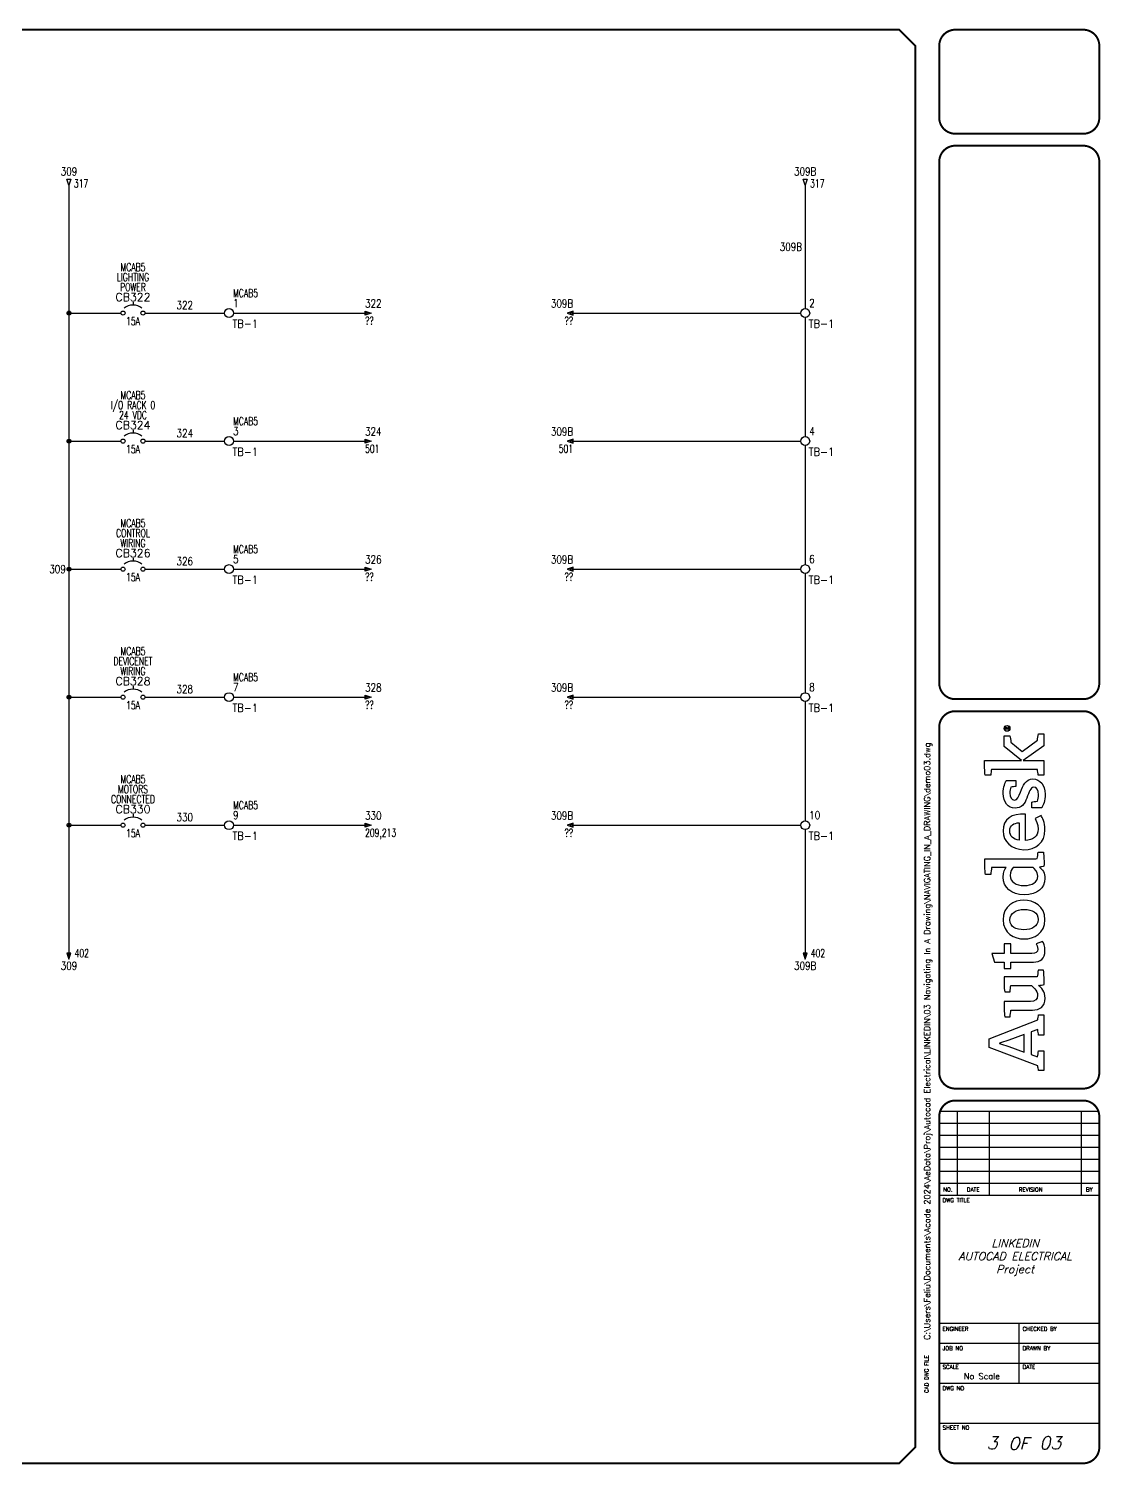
# Model space of a CAD drawing. Header units: inches. Extents: x 0 to 33.5, y 0 to 22.4.
# Drawn here: x 16.75 to 33.48, y 0.02 to 22.44 of the extents above; entities that cross this region are included whole.
import ezdxf
from ezdxf.enums import TextEntityAlignment as Align

# ---------------------------------------------------------------- set-up
doc = ezdxf.new("R2010")
doc.units = ezdxf.units.IN
doc.header["$MEASUREMENT"] = 0
for name, color, linetype in [('BLK_14AWG', 252, 'Continuous'), ('DESC', 150, 'Continuous'), ('LAYER_1', 160, 'Continuous'), ('LOC', 8, 'Continuous'), ('MISC', 7, 'Continuous'), ('RED_18AWG', 1, 'Continuous'), ('SYMS', 7, 'Continuous'), ('TAGS', 150, 'Continuous'), ('TERMS', 123, 'Continuous'), ('TITLE', 7, 'Continuous'), ('WHT_16AWG', 7, 'Continuous'), ('WIRENO', 72, 'Continuous'), ('WIREREF', 52, 'Continuous'), ('XREF', 7, 'Continuous')]:
    doc.layers.add(name, color=color, linetype=linetype)
doc.styles.add('ITALIC', font='ITALIC')
doc.styles.add('SIMPLEX', font='SIMPLEX')
doc.styles.add('WD', font='romans.shx')

# ---------------------------------------------------------------- blocks, each defined once
blk = doc.blocks.new('WDDOT')
for radius in [0.03, 0.0187, 0.00929]:
    blk.add_circle((0, 0), radius)
blk = doc.blocks.new('HA1D2')
blk.add_lwpolyline([(0, 0.094), (0.031, 0.094), (0, 0), (-0.031, 0.094), (0, 0.094)])
at = {"style": 'WD', "width": 0.8, "flags": 8}
blk.add_attdef('WIRENO', text='', height=0.125, dxfattribs=at).set_placement((0, 0.15), align=Align.CENTER)
at = {"style": 'WD', "flags": 1}
for tag, p in [('X8TERM01', (0, 0)), ('SIGCODE', (0.026, 0.066))]:
    blk.add_attdef(tag, p, '', height=0.01, dxfattribs=at)
at = {"style": 'WD', "width": 0.7}
for tag, p in [('XREF', (0.077, -0.037)), ('DESC1', (0.077, -0.206))]:
    blk.add_attdef(tag, p, '', height=0.125, dxfattribs=at)
blk = doc.blocks.new('HA1S1')
for points in [[(0, 0), (0, 0.031), (0.094, 0), (0, -0.031), (0, 0)], [(0.011, 0.016), (0.011, -0.016), (0.058, 0), (0.011, 0.016)]]:
    blk.add_lwpolyline(points)
at = {"style": 'WD', "flags": 1}
for tag, p in [('SIGCODE', (-0.02, 0.047)), ('X4TERM01', (0, 0))]:
    blk.add_attdef(tag, p, '', height=0.01, dxfattribs=at)
at = {"style": 'WD', "width": 0.8, "flags": 8}
blk.add_attdef('WIRENO', (0, 0.087), '', height=0.125, dxfattribs=at)
at = {"style": 'WD', "width": 0.7}
for tag, p in [('XREF', (0, -0.181)), ('DESC1', (0, -0.356))]:
    blk.add_attdef(tag, p, '', height=0.125, dxfattribs=at)
blk = doc.blocks.new('HA1S3')
for points in [[(0, 0), (0, 0.031), (-0.094, 0), (0, -0.031), (0, 0)], [(-0.011, -0.016), (-0.011, 0.016), (-0.058, 0), (-0.011, -0.016)]]:
    blk.add_lwpolyline(points)
at = {"style": 'WD', "width": 0.8, "flags": 8}
blk.add_attdef('WIRENO', text='', height=0.125, dxfattribs=at).set_placement((0, 0.087), align=Align.RIGHT)
at = {"style": 'WD', "flags": 1}
blk.add_attdef('SIGCODE', text='', height=0.01, dxfattribs=at).set_placement((-0.02, 0.047), align=Align.RIGHT)
blk.add_attdef('X1TERM01', (0, 0), '', height=0.01, dxfattribs=at)
at = {"style": 'WD', "width": 0.7}
for tag, p in [('XREF', (0, -0.181)), ('DESC1', (0, -0.356))]:
    blk.add_attdef(tag, text='', height=0.125, dxfattribs=at).set_placement(p, align=Align.RIGHT)
blk = doc.blocks.new('HCB1')
blk.add_line((0, 0.173), (0, 0.126))
for centre in [(-0.155, 0), (0.155, 0)]:
    blk.add_circle(centre, 0.0322)
blk.add_arc((0, -0.109), 0.234, 53.1301, 126.8699)
at = {"style": 'WD', "width": 0.7}
for tag, p in [('INST', (0, 0.826)), ('LOC', (0, 0.656)), ('DESC1', (0, 0.5)), ('DESC2', (0, 0.344)), ('RATING1', (0, -0.188)), ('XREF', (0, -0.344))]:
    blk.add_attdef(tag, text='', height=0.125, dxfattribs=at).set_placement(p, align=Align.CENTER)
at = {"style": 'WD'}
blk.add_attdef('TAG1', text='', height=0.125, dxfattribs=at).set_placement((0, 0.188), align=Align.CENTER)
for tag, p in [('X2LINK', (0, 0.219)), ('X8LINK', (0, 0))]:
    blk.add_attdef(tag, p, '', height=0.01, dxfattribs=at)
for tag, p, flags in [('X4TERM01', (-0.188, 0), 1), ('X1TERM02', (0.188, 0), 1), ('FAMILY', (0.205, 0.152), 9)]:
    blk.add_attdef(tag, p, '', height=0.01, dxfattribs=dict(at, flags=flags))
at = {"linetype": 'Continuous', "style": 'WD', "flags": 9}
for tag, p in [('ASSYCODE', (0.219, 0.062)), ('MFG', (0.228, 0.089)), ('CAT', (0.23, 0.108))]:
    blk.add_attdef(tag, text='', height=0.01, dxfattribs=at).set_placement(p, align=Align.CENTER)
at = {"linetype": 'Continuous', "style": 'WD', "flags": 8}
blk.add_attdef('TERM01', text='', height=0.125, dxfattribs=at).set_placement((-0.25, -0.031), align=Align.TOP_RIGHT)
blk.add_attdef('TERM02', text='', height=0.125, dxfattribs=at).set_placement((0.25, -0.031), align=Align.TOP_LEFT)
blk = doc.blocks.new('HT0002')
blk.add_circle((0, 0), 0.0699)
at = {"style": 'WD', "width": 0.7}
for tag, p in [('INST', (0.062, 0.42)), ('LOC', (0.062, 0.25))]:
    blk.add_attdef(tag, p, '', height=0.125, dxfattribs=at)
at = {"style": 'WD', "flags": 1}
for tag, p, height in [('X4TERM01', (-0.07, 0), 0.01), ('X4TERMDESC01', (-0.055, -0.023), 0.025), ('X2TERMDESC01', (-0.006, 0.029), 0.025), ('X2TERM01', (0, 0.07), 0.01), ('X2PIN01', (0.033, 0.084), 0.025), ('X1TERMDESC01', (0.039, 0.007), 0.025), ('X1TERM01', (0.07, 0), 0.01), ('X1PIN01', (0.087, 0.016), 0.025), ('X4PIN01', (-0.114, -0.038), 0.025), ('X8TERM01', (0, -0.07), 0.01), ('X8TERMDESC01', (0, -0.054), 0.025), ('X8PIN01', (0.026, -0.096), 0.025), ('LINKTERM', (0.095, -0.072), 0.025), ('STRIPSEQ', (0.29, -0.074), 0.025)]:
    blk.add_attdef(tag, p, '', height=height, dxfattribs=at)
at = {"linetype": 'Continuous', "style": 'WD'}
for tag, p, height, width, flags in [('TERM01', (0.062, 0.094), 0.125, 0.8, 8), ('TAGSTRIP', (0.053, -0.229), 0.125, 0.9, 8), ('CAT', (0.213, -0.406), 0.109, 0.8, 1)]:
    blk.add_attdef(tag, p, '', height=height, dxfattribs=dict(at, width=width, flags=flags))
at = {"linetype": 'Continuous', "style": 'WD', "width": 0.8, "flags": 1}
blk.add_attdef('MFG', text='', height=0.109, dxfattribs=at).set_placement((0.088, -0.406), align=Align.RIGHT)
at = {"style": 'WD', "width": 0.7, "flags": 1}
blk.add_attdef('ASSYCODE', (0.062, -0.281), '', height=0.01, dxfattribs=at)
blk = doc.blocks.new('AI9-BLK2')
at = {"layer": 'LAYER_1', "color": 7}
blk.add_circle((0, 0), 2.03, dxfattribs=at)
blk.add_open_spline([(1.73, 0), (1.73, -1.02), (0.99, -1.75), (-0.01, -1.75), (-0.99, -1.75), (-1.73, -1.02), (-1.73, 0), (-1.73, 1.01), (-0.99, 1.75), (-0.01, 1.75), (0.99, 1.75), (1.73, 1.01), (1.73, 0)], degree=3, knots=[0, 0, 0, 0, 1, 1, 1, 2, 2, 2, 3, 3, 3, 4, 4, 4, 4], dxfattribs=at)
blk = doc.blocks.new('AI9-BLK1')
at = {"layer": 'LAYER_1', "color": 7}
for points, knots in [([(0.67, -1.05), (0.67, -1.05), (0.18, -0.36), (0.18, -0.36), (0.09, -0.24), (0.03, -0.15), (-0.06, -0.08), (0.29, -0.04), (0.5, 0.15), (0.5, 0.46), (0.5, 0.77), (0.28, 1.05), (-0.15, 1.05), (-0.15, 1.05), (-0.84, 1.05), (-0.84, 1.05), (-0.84, 1.05), (-0.84, -1.05), (-0.84, -1.05), (-0.84, -1.05), (-0.54, -1.05), (-0.54, -1.05), (-0.54, -1.05), (-0.54, -0.11), (-0.54, -0.11), (-0.37, -0.11), (-0.31, -0.16), (-0.2, -0.31), (-0.2, -0.31), (0.3, -1.05), (0.3, -1.05), (0.3, -1.05), (0.67, -1.05), (0.67, -1.05)], [0, 0, 0, 0, 1, 1, 1, 2, 2, 2, 3, 3, 3, 4, 4, 4, 5, 5, 5, 6, 6, 6, 7, 7, 7, 8, 8, 8, 9, 9, 9, 10, 10, 10, 11, 11, 11, 11]), ([(0.17, 0.46), (0.17, 0.16), (-0.08, 0.13), (-0.32, 0.13), (-0.32, 0.13), (-0.54, 0.13), (-0.54, 0.13), (-0.54, 0.13), (-0.54, 0.79), (-0.54, 0.79), (-0.54, 0.79), (-0.22, 0.79), (-0.22, 0.79), (0.06, 0.79), (0.17, 0.66), (0.17, 0.46)], [0, 0, 0, 0, 1, 1, 1, 2, 2, 2, 3, 3, 3, 4, 4, 4, 5, 5, 5, 5])]:
    blk.add_open_spline(points, degree=3, knots=knots, dxfattribs=at)
blk = doc.blocks.new('LOGO')
for points, knots in [([(147.12, 4.68), (147.07, 5.37), (147.05, 6.12), (147.05, 6.92), (147.05, 6.92), (147.05, 41.08), (147.05, 41.08), (143.39, 41.25), (139.27, 41.02), (136.06, 40.68), (136.06, 40.68), (136.06, 36.96), (136.06, 36.96), (137.72, 36.84), (139.61, 36.61), (140.98, 36.38), (140.98, 36.38), (140.99, 36.38), (140.99, 36.38), (140.99, 36.38), (140.99, 26.2), (140.99, 26.2), (139.96, 27.06), (137.95, 28.38), (134.29, 28.38), (127.26, 28.38), (121.99, 22.6), (121.99, 13.79), (121.99, 4.52), (126.57, -0.69), (133.38, -0.69), (137.1, -0.69), (139.61, 1.09), (141.27, 3.09), (141.33, 2.12), (141.61, 0.63), (141.84, 0), (145.22, -0.17), (148.71, 0.06), (151.68, 0.4), (151.68, 0.4), (151.68, 4.12), (151.68, 4.12), (150.22, 4.23), (148.43, 4.45), (147.12, 4.68)], [0, 0, 0, 0, 1, 1, 1, 2, 2, 2, 3, 3, 3, 4, 4, 4, 5, 5, 5, 6, 6, 6, 7, 7, 7, 8, 8, 8, 9, 9, 9, 10, 10, 10, 11, 11, 11, 12, 12, 12, 13, 13, 13, 14, 14, 14, 15, 15, 15, 15]), ([(229.37, 4.57), (229.37, 4.57), (221.51, 15.23), (221.51, 15.23), (221.51, 15.23), (227.98, 23.01), (227.98, 23.01), (229.35, 23.12), (231.27, 23.34), (232.41, 23.63), (232.41, 23.63), (232.41, 27.69), (232.41, 27.69), (232.41, 27.69), (225.02, 27.69), (225.02, 27.69), (225.02, 27.69), (215.2, 15.61), (215.2, 15.61), (215.2, 15.61), (215.2, 41.19), (215.2, 41.19), (211.84, 41.34), (208.17, 41.17), (205.13, 40.88), (205.13, 40.88), (205.13, 36.94), (205.13, 36.94), (206.54, 36.82), (208.02, 36.64), (209.13, 36.45), (209.13, 36.45), (209.13, 4.51), (209.13, 4.51), (207.75, 4.41), (206.35, 4.21), (205.07, 3.95), (205.07, 3.95), (205.07, 0), (205.07, 0), (205.07, 0), (215.2, 0), (215.2, 0), (215.2, 0), (215.2, 14.46), (215.2, 14.46), (215.2, 14.46), (225.55, 0), (225.55, 0), (225.55, 0), (233.71, 0), (233.71, 0), (233.71, 0), (233.71, 3.82), (233.71, 3.82), (232.17, 4.17), (230.63, 4.4), (229.37, 4.57)], [0, 0, 0, 0, 1, 1, 1, 2, 2, 2, 3, 3, 3, 4, 4, 4, 5, 5, 5, 6, 6, 6, 7, 7, 7, 8, 8, 8, 9, 9, 9, 10, 10, 10, 11, 11, 11, 12, 12, 12, 13, 13, 13, 14, 14, 14, 15, 15, 15, 16, 16, 16, 17, 17, 17, 18, 18, 18, 19, 19, 19, 19]), ([(35.2, 4.35), (35.2, 4.35), (22.07, 38.1), (22.07, 38.1), (22.07, 38.1), (16.08, 38.1), (16.08, 38.1), (16.08, 38.1), (3.2, 4.35), (3.2, 4.35), (2.17, 4.23), (0.92, 4), (0, 3.72), (0, 3.72), (0, 0), (0, 0), (0, 0), (13.72, 0), (13.72, 0), (13.72, 0), (13.72, 3.72), (13.72, 3.72), (12.41, 4), (10.86, 4.29), (9.49, 4.4), (9.49, 4.4), (11.09, 8.81), (11.09, 8.81), (11.09, 8.81), (26.77, 8.81), (26.77, 8.81), (26.77, 8.81), (28.39, 4.35), (28.39, 4.35), (27.02, 4.23), (25.77, 4), (24.51, 3.72), (24.51, 3.72), (24.51, 0), (24.51, 0), (24.51, 0), (38.69, 0), (38.69, 0), (38.69, 0), (38.69, 3.72), (38.69, 3.72), (37.89, 3.95), (36, 4.35), (35.2, 4.35)], [0, 0, 0, 0, 1, 1, 1, 2, 2, 2, 3, 3, 3, 4, 4, 4, 5, 5, 5, 6, 6, 6, 7, 7, 7, 8, 8, 8, 9, 9, 9, 10, 10, 10, 11, 11, 11, 12, 12, 12, 13, 13, 13, 14, 14, 14, 15, 15, 15, 16, 16, 16, 16]), ([(12.84, 13.84), (12.84, 13.84), (16.64, 24.31), (16.64, 24.31), (17.79, 27.46), (18.19, 28.83), (18.82, 30.89), (18.82, 30.89), (18.93, 30.89), (18.93, 30.89), (19.56, 28.89), (19.96, 27.52), (21.1, 24.31), (21.1, 24.31), (24.91, 13.84), (24.91, 13.84), (24.91, 13.84), (12.84, 13.84), (12.84, 13.84)], [0, 0, 0, 0, 1, 1, 1, 2, 2, 2, 3, 3, 3, 4, 4, 4, 5, 5, 5, 6, 6, 6, 6]), ([(70.82, 23.06), (70.82, 23.06), (70.82, 27.69), (70.82, 27.69), (70.82, 27.69), (75.28, 27.69), (75.28, 27.69), (75.28, 27.69), (75.28, 34.33), (75.28, 34.33), (75.28, 34.33), (81.35, 36.24), (81.35, 36.24), (81.35, 36.24), (81.35, 27.69), (81.35, 27.69), (81.35, 27.69), (88.04, 27.69), (88.04, 27.69), (88.04, 27.69), (88.04, 23.06), (88.04, 23.06), (88.04, 23.06), (81.35, 23.06), (81.35, 23.06), (81.35, 23.06), (81.35, 8.35), (81.35, 8.35), (81.35, 5.61), (82.09, 4.35), (84.32, 4.35), (85.98, 4.35), (87.47, 5.15), (87.98, 5.49), (87.98, 5.49), (89.7, 0.92), (89.7, 0.92), (88.67, 0.34), (86.5, -0.69), (83.24, -0.69), (77.57, -0.69), (75.28, 2.4), (75.28, 7.38), (75.28, 7.38), (75.28, 23.06), (75.28, 23.06), (75.28, 23.06), (70.82, 23.06), (70.82, 23.06)], [0, 0, 0, 0, 1, 1, 1, 2, 2, 2, 3, 3, 3, 4, 4, 4, 5, 5, 5, 6, 6, 6, 7, 7, 7, 8, 8, 8, 9, 9, 9, 10, 10, 10, 11, 11, 11, 12, 12, 12, 13, 13, 13, 14, 14, 14, 15, 15, 15, 16, 16, 16, 16]), ([(59.65, -0.06), (59.48, 0.63), (59.2, 2.57), (59.14, 3.83), (57.76, 2), (54.9, -0.74), (50.21, -0.74), (44.21, -0.74), (41.98, 3.15), (41.98, 8.07), (41.98, 8.07), (41.98, 22.94), (41.98, 22.94), (40.6, 23.17), (38.77, 23.4), (37.34, 23.51), (37.34, 23.51), (37.34, 27.29), (37.34, 27.29), (40.32, 27.57), (44.38, 27.8), (48.04, 27.63), (48.04, 27.63), (48.04, 9.33), (48.04, 9.33), (48.04, 6.24), (49.13, 4.46), (52.27, 4.46), (55.76, 4.46), (58.39, 7.89), (58.97, 8.64), (58.97, 8.64), (58.97, 23), (58.97, 23), (57.76, 23.17), (56.05, 23.4), (54.62, 23.51), (54.62, 23.51), (54.62, 27.29), (54.62, 27.29), (57.59, 27.69), (61.54, 27.8), (65.03, 27.69), (65.03, 27.69), (65.03, 4.63), (65.03, 4.63), (66.35, 4.4), (68.12, 4.18), (69.61, 4.06), (69.61, 4.06), (69.61, 0.34), (69.61, 0.34), (66.69, 0), (62.97, -0.23), (59.65, -0.06)], [0, 0, 0, 0, 1, 1, 1, 2, 2, 2, 3, 3, 3, 4, 4, 4, 5, 5, 5, 6, 6, 6, 7, 7, 7, 8, 8, 8, 9, 9, 9, 10, 10, 10, 11, 11, 11, 12, 12, 12, 13, 13, 13, 14, 14, 14, 15, 15, 15, 16, 16, 16, 17, 17, 17, 18, 18, 18, 18]), ([(104.75, -0.69), (95.2, -0.69), (91.36, 6.98), (91.36, 13.79), (91.36, 20.6), (95.08, 28.38), (104.64, 28.38), (114.13, 28.38), (118.31, 20.77), (118.31, 13.96), (118.31, 7.21), (114.25, -0.69), (104.75, -0.69)], [0, 0, 0, 0, 1, 1, 1, 2, 2, 2, 3, 3, 3, 4, 4, 4, 4]), ([(104.52, 23.63), (99.6, 23.63), (97.77, 19.45), (97.77, 13.96), (97.77, 8.47), (99.89, 4.12), (104.81, 4.12), (109.78, 4.12), (111.84, 8.24), (111.84, 13.79), (111.84, 19.28), (109.5, 23.63), (104.52, 23.63)], [0, 0, 0, 0, 1, 1, 1, 2, 2, 2, 3, 3, 3, 4, 4, 4, 4]), ([(140.99, 7.61), (140.3, 6.69), (138.18, 4.35), (135.04, 4.35), (130.46, 4.35), (128.46, 8.12), (128.46, 13.84), (128.46, 19.62), (130.92, 23.46), (135.38, 23.46), (138.3, 23.46), (139.9, 22.31), (140.99, 21.34), (140.99, 21.34), (140.99, 7.61), (140.99, 7.61)], [0, 0, 0, 0, 1, 1, 1, 2, 2, 2, 3, 3, 3, 4, 4, 4, 5, 5, 5, 5]), ([(167.59, 4.06), (171.42, 4.06), (173.77, 5.49), (175.03, 6.24), (175.03, 6.24), (177.14, 2.06), (177.14, 2.06), (175.54, 1.09), (172.57, -0.69), (167.19, -0.69), (158.15, -0.69), (153.35, 5.49), (153.35, 14.02), (153.35, 22.48), (158.9, 28.38), (166.45, 28.38), (174.57, 28.38), (178.75, 22.48), (177.89, 12.93), (177.89, 12.93), (159.75, 12.93), (159.75, 12.93), (160.04, 7.89), (162.33, 4.06), (167.59, 4.06)], [0, 0, 0, 0, 1, 1, 1, 2, 2, 2, 3, 3, 3, 4, 4, 4, 5, 5, 5, 6, 6, 6, 7, 7, 7, 8, 8, 8, 8]), ([(172, 17.28), (171.88, 20.77), (170.39, 23.74), (166.33, 23.74), (162.61, 23.74), (160.55, 21.22), (159.92, 17.28), (159.92, 17.28), (172, 17.28), (172, 17.28)], [0, 0, 0, 0, 1, 1, 1, 2, 2, 2, 3, 3, 3, 3]), ([(193.34, 16.37), (190.23, 17.59), (187.77, 18.32), (187.77, 20.51), (187.77, 22.57), (189.85, 23.75), (192.61, 23.75), (194.13, 23.75), (195.63, 23.45), (196.75, 23.05), (196.92, 21.88), (197.07, 20.09), (197.32, 19.59), (197.32, 19.59), (201.33, 19.59), (201.33, 19.59), (201.33, 19.59), (201.33, 26.12), (201.33, 26.12), (200.23, 26.79), (197.13, 28.37), (192.35, 28.37), (186.46, 28.37), (182.17, 24.96), (182.17, 20.07), (182.17, 15.66), (184.93, 13.39), (189.13, 11.89), (193.39, 10.37), (196.74, 9.33), (196.74, 7.16), (196.74, 5.06), (194.96, 3.86), (191.41, 3.86), (189.95, 3.86), (188.14, 4.14), (187.03, 4.55), (186.85, 5.85), (186.59, 7.84), (186.3, 8.37), (186.3, 8.37), (182.29, 8.37), (182.29, 8.37), (182.29, 8.37), (182.29, 1.6), (182.29, 1.6), (182.29, 1.6), (182.29, 1.6), (182.29, 1.6), (184.06, 0.46), (187.46, -0.76), (191.78, -0.76), (198.3, -0.76), (202.45, 2.57), (202.45, 7.83), (202.45, 12.53), (197.83, 14.62), (193.34, 16.37)], [0, 0, 0, 0, 1, 1, 1, 2, 2, 2, 3, 3, 3, 4, 4, 4, 5, 5, 5, 6, 6, 6, 7, 7, 7, 8, 8, 8, 9, 9, 9, 10, 10, 10, 11, 11, 11, 12, 12, 12, 13, 13, 13, 14, 14, 14, 15, 15, 15, 16, 16, 16, 17, 17, 17, 18, 18, 18, 19, 19, 19, 19])]:
    blk.add_open_spline(points, degree=3, knots=knots)
for name, p in [('AI9-BLK2', (237.56, 25.66)), ('AI9-BLK1', (237.76, 25.67))]:
    blk.add_blockref(name, p)
blk = doc.blocks.new('acade_title')
at = {"layer": 'TITLE'}
for p, q in [((30.594, 22.177), (30.594, 20.781)), ((30.969, 5.531), (33.469, 5.531)), ((31.25, 5.531), (31.25, 4.219)), ((31.75, 5.531), (31.75, 4.219)), ((33.188, 5.531), (33.188, 4.219)), ((30.969, 5.344), (33.469, 5.344)), ((30.969, 5.156), (33.469, 5.156)), ((30.969, 4.969), (33.469, 4.969)), ((30.969, 4.781), (33.469, 4.781)), ((30.969, 4.594), (33.469, 4.594)), ((30.969, 4.406), (33.469, 4.406)), ((30.969, 4.219), (33.469, 4.219)), ((30.594, 0.281), (30.594, 2.214)), ((30.969, 2.219), (33.469, 2.219)), ((32.219, 1.281), (32.219, 2.219)), ((30.969, 1.906), (33.469, 1.906)), ((30.969, 1.594), (33.469, 1.594)), ((30.969, 1.281), (33.469, 1.281)), ((30.969, 0.656), (33.469, 0.656))]:
    blk.add_line(p, q, dxfattribs=at)
at = {"layer": 'TITLE', "const_width": 0.0312}
blk.add_lwpolyline([(30.594, 0.281), (30.594, 22.177), (30.344, 22.427), (0.281, 22.427), (0.031, 22.177), (0.031, 0.281), (0.281, 0.031), (30.344, 0.031)], close=True, dxfattribs=at)
for points in [[(31.219, 22.427, 0.414214), (30.969, 22.177, 0.414214)], [(33.469, 22.177, 0.414214), (33.219, 22.427, 0.414214)], [(30.969, 21.052, 0.414214), (31.219, 20.802, 0.414214)], [(33.219, 20.802, 0.414214), (33.469, 21.052, 0.414214)], [(31.219, 20.615, 0.414214), (30.969, 20.365, 0.414214)], [(33.469, 20.365, 0.414214), (33.219, 20.615, 0.414214)], [(30.969, 12.219, 0.414214), (31.219, 11.969, 0.414214)], [(33.219, 11.969, 0.414214), (33.469, 12.219, 0.414214)], [(31.219, 11.781, 0.414214), (30.969, 11.531, 0.414214)], [(33.469, 11.531, 0.414214), (33.219, 11.781, 0.414214)], [(30.969, 6.135, 0.414214), (31.219, 5.885, 0.414214)], [(33.219, 5.885, 0.414214), (33.469, 6.135, 0.414214)], [(31.219, 5.698, 0.414214), (30.969, 5.448, 0.414214)], [(33.469, 5.448, 0.414214), (33.219, 5.698, 0.414214)], [(30.969, 0.281, 0.414214), (31.219, 0.031, 0.414214)], [(33.219, 0.031, 0.414214), (33.469, 0.281, 0.414214)]]:
    blk.add_lwpolyline(points, format="xyb", dxfattribs=at)
for points in [[(33.219, 22.427), (31.219, 22.427)], [(30.969, 22.177), (30.969, 21.052)], [(33.469, 22.177), (33.469, 21.052)], [(33.219, 20.802), (31.219, 20.802)], [(33.219, 20.615), (31.219, 20.615)], [(30.969, 20.365), (30.969, 12.219)], [(33.469, 20.365), (33.469, 12.219)], [(31.219, 11.969), (33.219, 11.969)], [(31.219, 11.781), (33.219, 11.781)], [(31.219, 5.885), (33.219, 5.885)], [(31.219, 5.698), (33.219, 5.698)], [(30.969, 5.448), (30.969, 0.281)], [(33.469, 5.448), (33.469, 0.281)], [(31.219, 0.031), (33.219, 0.031)]]:
    blk.add_lwpolyline(points, dxfattribs=at)
at = {"layer": 'TITLE', "color": 7, "const_width": 0.0312}
for points in [[(30.969, 11.531), (30.969, 6.135)], [(33.469, 11.531), (33.469, 6.135)]]:
    blk.add_lwpolyline(points, dxfattribs=at)
at = {"xscale": 0.02250000000000085, "yscale": 0.02250000000000085, "zscale": 0.02250000000000085, "rotation": 90}
blk.add_blockref('LOGO', (32.605, 6.167), dxfattribs=at)
at = {"layer": 'TITLE', "color": 1}
for s, height, style, p in [('NO.', 0.0625, 'SIMPLEX', (31.104, 4.307)), ('DATE', 0.0625, 'SIMPLEX', (31.5, 4.307)), ('REVISION', 0.0625, 'SIMPLEX', (32.396, 4.307)), ('BY', 0.0625, 'SIMPLEX', (33.313, 4.307)), ('OF', 0.1875, 'ITALIC', (32.208, 0.339))]:
    blk.add_text(s, height=height, dxfattribs=dict(at, style=style)).set_placement(p, align=Align.MIDDLE)
at = {"layer": 'TITLE', "color": 1, "style": 'SIMPLEX'}
for s, p in [('DWG TITLE', (31.021, 4.109)), ('ENGINEER', (31.021, 2.099)), ('CHECKED BY', (32.271, 2.099)), ('JOB NO', (31.021, 1.797)), ('DRAWN BY', (32.271, 1.797)), ('SCALE', (31.021, 1.505)), ('DATE', (32.271, 1.505)), ('DWG NO', (31.021, 1.172)), ('SHEET NO', (31.021, 0.557))]:
    blk.add_text(s, height=0.0625, dxfattribs=at).set_placement(p)
blk.add_text('CAD DWG FILE', height=0.0625, rotation=90, dxfattribs=at).set_placement((30.802, 1.13))
at = {"layer": 'TITLE', "color": 1, "style": 'ITALIC'}
for tag, height, p in [('TITLE#1', 0.125, (32.156, 3.406)), ('TITLE#2', 0.125, (32.156, 3.204)), ('TITLE#3', 0.125, (32.156, 3.001)), ('TITLE#4', 0.125, (32.156, 2.799)), ('DWG#', 0.2, (32.156, 0.826))]:
    blk.add_attdef(tag, text='', height=height, dxfattribs=at).set_placement(p, align=Align.CENTER)
at = {"layer": 'TITLE', "color": 1, "style": 'SIMPLEX'}
blk.add_attdef('CAD#', (30.826, 1.958), '', height=0.0938, rotation=90, dxfattribs=at)
at = {"layer": 'TITLE', "color": 1}
for tag, p, height, style in [('ENGINEER', (31.237, 1.958), 0.0938, 'ITALIC'), ('CHKDBY', (32.424, 1.958), 0.0938, 'ITALIC'), ('JOB#', (31.464, 1.644), 0.0938, 'SIMPLEX'), ('DRAWNBY', (32.494, 1.644), 0.0938, 'ITALIC'), ('SCALE', (31.353, 1.344), 0.0938, 'SIMPLEX'), ('DATE', (32.408, 1.344), 0.0938, 'SIMPLEX'), ('SHTS', (32.532, 0.25), 0.2, 'ITALIC')]:
    blk.add_attdef(tag, p, '', height=height, dxfattribs=dict(at, style=style))
at = {"layer": 'TITLE', "color": 1, "style": 'ITALIC'}
blk.add_attdef('SH#', text='', height=0.2, dxfattribs=at).set_placement((31.881, 0.25), align=Align.RIGHT)
at = {"layer": 'TITLE', "color": 7, "flags": 9}
blk.add_attdef('WD_TB', (31.219, 0.031), '', height=0.125, dxfattribs=at)
blk = doc.blocks.new('HA1S4')
for points in [[(0, 0), (-0.031, 0), (0, -0.094), (0.031, 0), (0, 0)], [(0.016, -0.011), (-0.016, -0.011), (0, -0.058), (0.016, -0.011)]]:
    blk.add_lwpolyline(points)
at = {"style": 'WD', "width": 0.7}
for tag, p in [('DESC1', (0.088, 0.113)), ('XREF', (0.088, -0.062))]:
    blk.add_attdef(tag, p, '', height=0.125, dxfattribs=at)
at = {"style": 'WD', "flags": 1}
for tag, p in [('X2TERM01', (0, 0)), ('SIGCODE', (0.035, -0.083))]:
    blk.add_attdef(tag, p, '', height=0.01, dxfattribs=at)
at = {"style": 'WD', "width": 0.8, "flags": 8}
blk.add_attdef('WIRENO', text='', height=0.125, dxfattribs=at).set_placement((0, -0.259), align=Align.CENTER)
blk = doc.blocks.new('WD_WNV')
at = {"linetype": 'Continuous', "style": 'WD', "width": 0.8}
blk.add_attdef('WIRENO', text='', height=0.125, dxfattribs=at).set_placement((-0.05, 0), align=Align.MIDDLE_RIGHT)
at = {"style": 'WD', "flags": 1}
for tag, p in [('W01USER', (-0.062, 0.094)), ('W02USER', (-0.062, 0.086)), ('W03USER', (-0.062, 0.078)), ('W04USER', (-0.062, 0.07)), ('W05USER', (-0.062, 0.062)), ('W06USER', (-0.062, 0.055)), ('W07USER', (-0.062, 0.047)), ('W08USER', (-0.062, 0.039)), ('W09USER', (-0.062, 0.031)), ('W10USER', (-0.062, 0.023))]:
    blk.add_attdef(tag, text='', height=0.005, dxfattribs=at).set_placement(p, align=Align.CENTER)
blk = doc.blocks.new('WD_WNH')
at = {"linetype": 'Continuous', "style": 'WD', "width": 0.8}
blk.add_attdef('WIRENO', text='', height=0.125, dxfattribs=at).set_placement((0, 0.062), align=Align.CENTER)
at = {"style": 'WD', "flags": 1}
for tag, p in [('W01USER', (0, 0.078)), ('W02USER', (0, 0.07)), ('W03USER', (0, 0.062)), ('W04USER', (0, 0.055)), ('W05USER', (0, 0.047)), ('W06USER', (0, 0.039)), ('W07USER', (0, 0.031)), ('W08USER', (0, 0.023)), ('W09USER', (0, 0.016)), ('W10USER', (0, 0.008))]:
    blk.add_attdef(tag, text='', height=0.005, dxfattribs=at).set_placement(p, align=Align.CENTER)

msp = doc.modelspace()

# ---------------------------------------------------------------- linework, layer by layer
at = {"layer": 'BLK_14AWG'}
for p, q in [((17.375, 20), (17.375, 8)), ((17.375, 18), (18.188, 18)), ((17.375, 16), (18.188, 16)), ((17.375, 14), (18.188, 14)), ((17.375, 12), (18.188, 12)), ((17.375, 10), (18.188, 10))]:
    msp.add_line(p, q, dxfattribs=at)
at = {"layer": 'RED_18AWG'}
for p, q in [((18.562, 18), (19.805, 18)), ((19.945, 18), (22, 18)), ((25.25, 18), (28.805, 18)), ((18.562, 16), (19.805, 16)), ((19.945, 16), (22, 16)), ((25.25, 16), (28.805, 16)), ((18.562, 14), (19.805, 14)), ((19.945, 14), (22, 14)), ((25.25, 14), (28.805, 14)), ((18.562, 12), (19.805, 12)), ((19.945, 12), (22, 12)), ((25.25, 12), (28.805, 12)), ((18.562, 10), (19.805, 10)), ((19.945, 10), (22, 10)), ((25.25, 10), (28.805, 10))]:
    msp.add_line(p, q, dxfattribs=at)
at = {"layer": 'WHT_16AWG'}
for p, q in [((28.875, 20), (28.875, 18.07)), ((28.875, 17.93), (28.875, 16.07)), ((28.875, 15.93), (28.875, 14.07)), ((28.875, 13.93), (28.875, 12.07)), ((28.875, 11.93), (28.875, 10.07)), ((28.875, 9.93), (28.875, 8))]:
    msp.add_line(p, q, dxfattribs=at)

# ---------------------------------------------------------------- block references
ref = msp.add_blockref('acade_title', (0, 0))
ref.add_attrib('SHTS', '03', (32.532, 0.25), dxfattribs={"layer": 'MISC', "color": 1, "height": 0.2, "style": 'ITALIC'})
ref.add_attrib('TITLE#3', 'Project', dxfattribs={"layer": 'MISC', "color": 1, "height": 0.125, "style": 'ITALIC'}).set_placement((32.156, 3.001), align=Align.CENTER)
ref.add_attrib('TITLE#2', 'AUTOCAD ELECTRICAL', dxfattribs={"layer": 'MISC', "color": 1, "height": 0.125, "style": 'ITALIC'}).set_placement((32.156, 3.204), align=Align.CENTER)
ref.add_attrib('SH#', '3', dxfattribs={"layer": 'MISC', "color": 1, "height": 0.2, "style": 'ITALIC'}).set_placement((31.881, 0.25), align=Align.RIGHT)
ref.add_attrib('SCALE', 'No Scale', (31.353, 1.344), dxfattribs={"layer": 'MISC', "color": 1, "height": 0.0938, "style": 'SIMPLEX'})
ref.add_attrib('CAD#', 'C:\\Users\\Feliu\\Documents\\Acade 2024\\AeData\\Proj\\Autocad Electrical\\LINKEDIN\\03 Navigating In A Drawing\\NAVIGATING_IN_A_DRAWING\\demo03.dwg', (30.826, 1.958), dxfattribs={"layer": 'MISC', "color": 1, "height": 0.09375, "rotation": 90, "style": 'SIMPLEX'})
ref.add_attrib('TITLE#1', 'LINKEDIN', dxfattribs={"layer": 'MISC', "color": 1, "height": 0.125, "style": 'ITALIC'}).set_placement((32.156, 3.406), align=Align.CENTER)
at = {"layer": 'SYMS'}
ref = msp.add_blockref('HA1D2', (17.375, 20), dxfattribs=at)
ref.add_attrib('XREF', '317', (17.452, 19.963), dxfattribs={"layer": 'XREF', "height": 0.125, "style": 'WD', "width": 0.7})
ref.add_attrib('WIRENO', '309', dxfattribs={"layer": 'WIREREF', "height": 0.125, "style": 'WD', "width": 0.8, "flags": 8}).set_placement((17.375, 20.15), align=Align.CENTER)
ref = msp.add_blockref('HA1D2', (28.875, 20), dxfattribs=at)
ref.add_attrib('XREF', '317', (28.952, 19.963), dxfattribs={"layer": 'XREF', "height": 0.125, "style": 'WD', "width": 0.7})
ref.add_attrib('WIRENO', '309B', dxfattribs={"layer": 'WIREREF', "height": 0.125, "style": 'WD', "width": 0.8, "flags": 8}).set_placement((28.875, 20.15), align=Align.CENTER)
ref = msp.add_blockref('HCB1', (18.375, 18), dxfattribs=at)
ref.add_attrib('TAG1', 'CB322', dxfattribs={"layer": 'TAGS', "height": 0.125, "style": 'WD'}).set_placement((18.375, 18.188), align=Align.CENTER)
ref.add_attrib('DESC1', 'LIGHTING', dxfattribs={"layer": 'DESC', "height": 0.125, "style": 'WD', "width": 0.7}).set_placement((18.375, 18.5), align=Align.CENTER)
ref.add_attrib('DESC2', 'POWER', dxfattribs={"layer": 'DESC', "height": 0.125, "style": 'WD', "width": 0.7}).set_placement((18.375, 18.344), align=Align.CENTER)
ref.add_attrib('LOC', 'MCAB5', dxfattribs={"layer": 'LOC', "height": 0.125, "style": 'WD', "width": 0.7}).set_placement((18.375, 18.656), align=Align.CENTER)
ref.add_attrib('RATING1', '15A', dxfattribs={"layer": 'MISC', "height": 0.125, "style": 'WD', "width": 0.7}).set_placement((18.375, 17.812), align=Align.CENTER)
ref = msp.add_blockref('HT0002', (19.875, 18), dxfattribs=at)
ref.add_attrib('TAGSTRIP', 'TB-1', (19.928, 17.771), dxfattribs={"layer": 'TAGS', "linetype": 'Continuous', "height": 0.125, "style": 'WD', "width": 0.9, "flags": 8})
ref.add_attrib('LOC', 'MCAB5', (19.938, 18.25), dxfattribs={"layer": 'LOC', "height": 0.125, "style": 'WD', "width": 0.7})
ref.add_attrib('TERM01', '1', (19.938, 18.094), dxfattribs={"layer": 'TERMS', "linetype": 'Continuous', "height": 0.125, "style": 'WD', "width": 0.8, "flags": 8})
ref = msp.add_blockref('HA1S1', (22, 18), dxfattribs=at)
ref.add_attrib('XREF', '??', (22, 17.819), dxfattribs={"layer": 'XREF', "height": 0.125, "style": 'WD', "width": 0.7})
ref.add_attrib('WIRENO', '322', (22, 18.087), dxfattribs={"layer": 'WIREREF', "height": 0.125, "style": 'WD', "width": 0.8, "flags": 8})
ref = msp.add_blockref('HA1S3', (25.25, 18), dxfattribs=at)
ref.add_attrib('XREF', '??', dxfattribs={"layer": 'XREF', "height": 0.125, "style": 'WD', "width": 0.7}).set_placement((25.25, 17.819), align=Align.RIGHT)
ref.add_attrib('WIRENO', '309B', dxfattribs={"layer": 'WIREREF', "height": 0.125, "style": 'WD', "width": 0.8, "flags": 8}).set_placement((25.25, 18.087), align=Align.RIGHT)
ref = msp.add_blockref('HT0002', (28.875, 18), dxfattribs=at)
ref.add_attrib('TAGSTRIP', 'TB-1', (28.928, 17.771), dxfattribs={"layer": 'TAGS', "linetype": 'Continuous', "height": 0.125, "style": 'WD', "width": 0.9, "flags": 8})
ref.add_attrib('TERM01', '2', (28.938, 18.094), dxfattribs={"layer": 'TERMS', "linetype": 'Continuous', "height": 0.125, "style": 'WD', "width": 0.8, "flags": 8})
for p in [(17.375, 18), (17.375, 16), (17.375, 14), (17.375, 12), (17.375, 10)]:
    msp.add_blockref('WDDOT', p, dxfattribs=at)
ref = msp.add_blockref('HCB1', (18.375, 16), dxfattribs=at)
ref.add_attrib('TAG1', 'CB324', dxfattribs={"layer": 'TAGS', "height": 0.125, "style": 'WD'}).set_placement((18.375, 16.188), align=Align.CENTER)
ref.add_attrib('DESC1', 'I/O RACK 0', dxfattribs={"layer": 'DESC', "height": 0.125, "style": 'WD', "width": 0.7}).set_placement((18.375, 16.5), align=Align.CENTER)
ref.add_attrib('DESC2', '24 VDC', dxfattribs={"layer": 'DESC', "height": 0.125, "style": 'WD', "width": 0.7}).set_placement((18.375, 16.344), align=Align.CENTER)
ref.add_attrib('LOC', 'MCAB5', dxfattribs={"layer": 'LOC', "height": 0.125, "style": 'WD', "width": 0.7}).set_placement((18.375, 16.656), align=Align.CENTER)
ref.add_attrib('RATING1', '15A', dxfattribs={"layer": 'MISC', "height": 0.125, "style": 'WD', "width": 0.7}).set_placement((18.375, 15.812), align=Align.CENTER)
ref = msp.add_blockref('HT0002', (19.875, 16), dxfattribs=at)
ref.add_attrib('TAGSTRIP', 'TB-1', (19.928, 15.771), dxfattribs={"layer": 'TAGS', "linetype": 'Continuous', "height": 0.125, "style": 'WD', "width": 0.9, "flags": 8})
ref.add_attrib('LOC', 'MCAB5', (19.938, 16.25), dxfattribs={"layer": 'LOC', "height": 0.125, "style": 'WD', "width": 0.7})
ref.add_attrib('TERM01', '3', (19.938, 16.094), dxfattribs={"layer": 'TERMS', "linetype": 'Continuous', "height": 0.125, "style": 'WD', "width": 0.8, "flags": 8})
ref = msp.add_blockref('HA1S1', (22, 16), dxfattribs=at)
ref.add_attrib('XREF', '501', (22, 15.819), dxfattribs={"layer": 'XREF', "height": 0.125, "style": 'WD', "width": 0.7})
ref.add_attrib('WIRENO', '324', (22, 16.087), dxfattribs={"layer": 'WIREREF', "height": 0.125, "style": 'WD', "width": 0.8, "flags": 8})
ref = msp.add_blockref('HA1S3', (25.25, 16), dxfattribs=at)
ref.add_attrib('XREF', '501', dxfattribs={"layer": 'XREF', "height": 0.125, "style": 'WD', "width": 0.7}).set_placement((25.25, 15.819), align=Align.RIGHT)
ref.add_attrib('WIRENO', '309B', dxfattribs={"layer": 'WIREREF', "height": 0.125, "style": 'WD', "width": 0.8, "flags": 8}).set_placement((25.25, 16.087), align=Align.RIGHT)
ref = msp.add_blockref('HT0002', (28.875, 16), dxfattribs=at)
ref.add_attrib('TAGSTRIP', 'TB-1', (28.928, 15.771), dxfattribs={"layer": 'TAGS', "linetype": 'Continuous', "height": 0.125, "style": 'WD', "width": 0.9, "flags": 8})
ref.add_attrib('TERM01', '4', (28.938, 16.094), dxfattribs={"layer": 'TERMS', "linetype": 'Continuous', "height": 0.125, "style": 'WD', "width": 0.8, "flags": 8})
ref = msp.add_blockref('HCB1', (18.375, 14), dxfattribs=at)
ref.add_attrib('TAG1', 'CB326', dxfattribs={"layer": 'TAGS', "height": 0.125, "style": 'WD'}).set_placement((18.375, 14.188), align=Align.CENTER)
ref.add_attrib('DESC1', 'CONTROL', dxfattribs={"layer": 'DESC', "height": 0.125, "style": 'WD', "width": 0.7}).set_placement((18.375, 14.5), align=Align.CENTER)
ref.add_attrib('DESC2', 'WIRING', dxfattribs={"layer": 'DESC', "height": 0.125, "style": 'WD', "width": 0.7}).set_placement((18.375, 14.344), align=Align.CENTER)
ref.add_attrib('LOC', 'MCAB5', dxfattribs={"layer": 'LOC', "height": 0.125, "style": 'WD', "width": 0.7}).set_placement((18.375, 14.656), align=Align.CENTER)
ref.add_attrib('RATING1', '15A', dxfattribs={"layer": 'MISC', "height": 0.125, "style": 'WD', "width": 0.7}).set_placement((18.375, 13.812), align=Align.CENTER)
ref = msp.add_blockref('HT0002', (19.875, 14), dxfattribs=at)
ref.add_attrib('TAGSTRIP', 'TB-1', (19.928, 13.771), dxfattribs={"layer": 'TAGS', "linetype": 'Continuous', "height": 0.125, "style": 'WD', "width": 0.9, "flags": 8})
ref.add_attrib('LOC', 'MCAB5', (19.938, 14.25), dxfattribs={"layer": 'LOC', "height": 0.125, "style": 'WD', "width": 0.7})
ref.add_attrib('TERM01', '5', (19.938, 14.094), dxfattribs={"layer": 'TERMS', "linetype": 'Continuous', "height": 0.125, "style": 'WD', "width": 0.8, "flags": 8})
ref = msp.add_blockref('HA1S1', (22, 14), dxfattribs=at)
ref.add_attrib('XREF', '??', (22, 13.819), dxfattribs={"layer": 'XREF', "height": 0.125, "style": 'WD', "width": 0.7})
ref.add_attrib('WIRENO', '326', (22, 14.088), dxfattribs={"layer": 'WIREREF', "height": 0.125, "style": 'WD', "width": 0.8, "flags": 8})
ref = msp.add_blockref('HA1S3', (25.25, 14), dxfattribs=at)
ref.add_attrib('XREF', '??', dxfattribs={"layer": 'XREF', "height": 0.125, "style": 'WD', "width": 0.7}).set_placement((25.25, 13.819), align=Align.RIGHT)
ref.add_attrib('WIRENO', '309B', dxfattribs={"layer": 'WIREREF', "height": 0.125, "style": 'WD', "width": 0.8, "flags": 8}).set_placement((25.25, 14.088), align=Align.RIGHT)
ref = msp.add_blockref('HT0002', (28.875, 14), dxfattribs=at)
ref.add_attrib('TAGSTRIP', 'TB-1', (28.928, 13.771), dxfattribs={"layer": 'TAGS', "linetype": 'Continuous', "height": 0.125, "style": 'WD', "width": 0.9, "flags": 8})
ref.add_attrib('TERM01', '6', (28.938, 14.094), dxfattribs={"layer": 'TERMS', "linetype": 'Continuous', "height": 0.125, "style": 'WD', "width": 0.8, "flags": 8})
ref = msp.add_blockref('HCB1', (18.375, 12), dxfattribs=at)
ref.add_attrib('TAG1', 'CB328', dxfattribs={"layer": 'TAGS', "height": 0.125, "style": 'WD'}).set_placement((18.375, 12.188), align=Align.CENTER)
ref.add_attrib('DESC1', 'DEVICENET', dxfattribs={"layer": 'DESC', "height": 0.125, "style": 'WD', "width": 0.7}).set_placement((18.375, 12.5), align=Align.CENTER)
ref.add_attrib('DESC2', 'WIRING', dxfattribs={"layer": 'DESC', "height": 0.125, "style": 'WD', "width": 0.7}).set_placement((18.375, 12.344), align=Align.CENTER)
ref.add_attrib('LOC', 'MCAB5', dxfattribs={"layer": 'LOC', "height": 0.125, "style": 'WD', "width": 0.7}).set_placement((18.375, 12.656), align=Align.CENTER)
ref.add_attrib('RATING1', '15A', dxfattribs={"layer": 'MISC', "height": 0.125, "style": 'WD', "width": 0.7}).set_placement((18.375, 11.812), align=Align.CENTER)
ref = msp.add_blockref('HT0002', (19.875, 12), dxfattribs=at)
ref.add_attrib('TAGSTRIP', 'TB-1', (19.928, 11.771), dxfattribs={"layer": 'TAGS', "linetype": 'Continuous', "height": 0.125, "style": 'WD', "width": 0.9, "flags": 8})
ref.add_attrib('LOC', 'MCAB5', (19.938, 12.25), dxfattribs={"layer": 'LOC', "height": 0.125, "style": 'WD', "width": 0.7})
ref.add_attrib('TERM01', '7', (19.938, 12.094), dxfattribs={"layer": 'TERMS', "linetype": 'Continuous', "height": 0.125, "style": 'WD', "width": 0.8, "flags": 8})
ref = msp.add_blockref('HA1S1', (22, 12), dxfattribs=at)
ref.add_attrib('XREF', '??', (22, 11.819), dxfattribs={"layer": 'XREF', "height": 0.125, "style": 'WD', "width": 0.7})
ref.add_attrib('WIRENO', '328', (22, 12.088), dxfattribs={"layer": 'WIREREF', "height": 0.125, "style": 'WD', "width": 0.8, "flags": 8})
ref = msp.add_blockref('HA1S3', (25.25, 12), dxfattribs=at)
ref.add_attrib('XREF', '??', dxfattribs={"layer": 'XREF', "height": 0.125, "style": 'WD', "width": 0.7}).set_placement((25.25, 11.819), align=Align.RIGHT)
ref.add_attrib('WIRENO', '309B', dxfattribs={"layer": 'WIREREF', "height": 0.125, "style": 'WD', "width": 0.8, "flags": 8}).set_placement((25.25, 12.088), align=Align.RIGHT)
ref = msp.add_blockref('HT0002', (28.875, 12), dxfattribs=at)
ref.add_attrib('TAGSTRIP', 'TB-1', (28.928, 11.771), dxfattribs={"layer": 'TAGS', "linetype": 'Continuous', "height": 0.125, "style": 'WD', "width": 0.9, "flags": 8})
ref.add_attrib('TERM01', '8', (28.938, 12.094), dxfattribs={"layer": 'TERMS', "linetype": 'Continuous', "height": 0.125, "style": 'WD', "width": 0.8, "flags": 8})
ref = msp.add_blockref('HCB1', (18.375, 10), dxfattribs=at)
ref.add_attrib('TAG1', 'CB330', dxfattribs={"layer": 'TAGS', "height": 0.125, "style": 'WD'}).set_placement((18.375, 10.188), align=Align.CENTER)
ref.add_attrib('DESC1', 'MOTORS', dxfattribs={"layer": 'DESC', "height": 0.125, "style": 'WD', "width": 0.7}).set_placement((18.375, 10.5), align=Align.CENTER)
ref.add_attrib('DESC2', 'CONNECTED', dxfattribs={"layer": 'DESC', "height": 0.125, "style": 'WD', "width": 0.7}).set_placement((18.375, 10.344), align=Align.CENTER)
ref.add_attrib('LOC', 'MCAB5', dxfattribs={"layer": 'LOC', "height": 0.125, "style": 'WD', "width": 0.7}).set_placement((18.375, 10.656), align=Align.CENTER)
ref.add_attrib('RATING1', '15A', dxfattribs={"layer": 'MISC', "height": 0.125, "style": 'WD', "width": 0.7}).set_placement((18.375, 9.812), align=Align.CENTER)
ref = msp.add_blockref('HT0002', (19.875, 10), dxfattribs=at)
ref.add_attrib('TAGSTRIP', 'TB-1', (19.928, 9.771), dxfattribs={"layer": 'TAGS', "linetype": 'Continuous', "height": 0.125, "style": 'WD', "width": 0.9, "flags": 8})
ref.add_attrib('LOC', 'MCAB5', (19.938, 10.25), dxfattribs={"layer": 'LOC', "height": 0.125, "style": 'WD', "width": 0.7})
ref.add_attrib('TERM01', '9', (19.938, 10.094), dxfattribs={"layer": 'TERMS', "linetype": 'Continuous', "height": 0.125, "style": 'WD', "width": 0.8, "flags": 8})
ref = msp.add_blockref('HA1S1', (22, 10), dxfattribs=at)
ref.add_attrib('XREF', '209,213', (22, 9.819), dxfattribs={"layer": 'XREF', "height": 0.125, "style": 'WD', "width": 0.7})
ref.add_attrib('WIRENO', '330', (22, 10.088), dxfattribs={"layer": 'WIREREF', "height": 0.125, "style": 'WD', "width": 0.8, "flags": 8})
ref = msp.add_blockref('HA1S3', (25.25, 10), dxfattribs=at)
ref.add_attrib('XREF', '??', dxfattribs={"layer": 'XREF', "height": 0.125, "style": 'WD', "width": 0.7}).set_placement((25.25, 9.819), align=Align.RIGHT)
ref.add_attrib('WIRENO', '309B', dxfattribs={"layer": 'WIREREF', "height": 0.125, "style": 'WD', "width": 0.8, "flags": 8}).set_placement((25.25, 10.088), align=Align.RIGHT)
ref = msp.add_blockref('HT0002', (28.875, 10), dxfattribs=at)
ref.add_attrib('TAGSTRIP', 'TB-1', (28.928, 9.771), dxfattribs={"layer": 'TAGS', "linetype": 'Continuous', "height": 0.125, "style": 'WD', "width": 0.9, "flags": 8})
ref.add_attrib('TERM01', '10', (28.938, 10.094), dxfattribs={"layer": 'TERMS', "linetype": 'Continuous', "height": 0.125, "style": 'WD', "width": 0.8, "flags": 8})
ref = msp.add_blockref('HA1S4', (17.375, 8), dxfattribs=at)
ref.add_attrib('XREF', '402', (17.462, 7.938), dxfattribs={"layer": 'XREF', "height": 0.125, "style": 'WD', "width": 0.7})
ref.add_attrib('WIRENO', '309', dxfattribs={"layer": 'WIREREF', "height": 0.125, "style": 'WD', "width": 0.8, "flags": 8}).set_placement((17.375, 7.741), align=Align.CENTER)
ref = msp.add_blockref('HA1S4', (28.875, 8), dxfattribs=at)
ref.add_attrib('XREF', '402', (28.962, 7.938), dxfattribs={"layer": 'XREF', "height": 0.125, "style": 'WD', "width": 0.7})
ref.add_attrib('WIRENO', '309B', dxfattribs={"layer": 'WIREREF', "height": 0.125, "style": 'WD', "width": 0.8, "flags": 8}).set_placement((28.875, 7.741), align=Align.CENTER)
at = {"layer": 'WIRENO'}
ref = msp.add_blockref('WD_WNV', (28.875, 19.035), dxfattribs=at)
ref.add_attrib('WIRENO', '309B', dxfattribs={"linetype": 'Continuous', "height": 0.125, "style": 'WD', "width": 0.8}).set_placement((28.825, 19.035), align=Align.MIDDLE_RIGHT)
ref = msp.add_blockref('WD_WNH', (19.184, 18), dxfattribs=at)
ref.add_attrib('WIRENO', '322', dxfattribs={"linetype": 'Continuous', "height": 0.125, "style": 'WD', "width": 0.8}).set_placement((19.184, 18.062), align=Align.CENTER)
ref = msp.add_blockref('WD_WNH', (19.184, 16), dxfattribs=at)
ref.add_attrib('WIRENO', '324', dxfattribs={"linetype": 'Continuous', "height": 0.125, "style": 'WD', "width": 0.8}).set_placement((19.184, 16.062), align=Align.CENTER)
ref = msp.add_blockref('WD_WNH', (19.184, 14), dxfattribs=at)
ref.add_attrib('WIRENO', '326', dxfattribs={"linetype": 'Continuous', "height": 0.125, "style": 'WD', "width": 0.8}).set_placement((19.184, 14.062), align=Align.CENTER)
ref = msp.add_blockref('WD_WNV', (17.375, 14), dxfattribs=at)
ref.add_attrib('WIRENO', '309', dxfattribs={"linetype": 'Continuous', "height": 0.125, "style": 'WD', "width": 0.8}).set_placement((17.325, 14), align=Align.MIDDLE_RIGHT)
ref = msp.add_blockref('WD_WNH', (19.184, 12), dxfattribs=at)
ref.add_attrib('WIRENO', '328', dxfattribs={"linetype": 'Continuous', "height": 0.125, "style": 'WD', "width": 0.8}).set_placement((19.184, 12.062), align=Align.CENTER)
ref = msp.add_blockref('WD_WNH', (19.184, 10), dxfattribs=at)
ref.add_attrib('WIRENO', '330', dxfattribs={"linetype": 'Continuous', "height": 0.125, "style": 'WD', "width": 0.8}).set_placement((19.184, 10.062), align=Align.CENTER)

doc.saveas('drawing.dxf')
